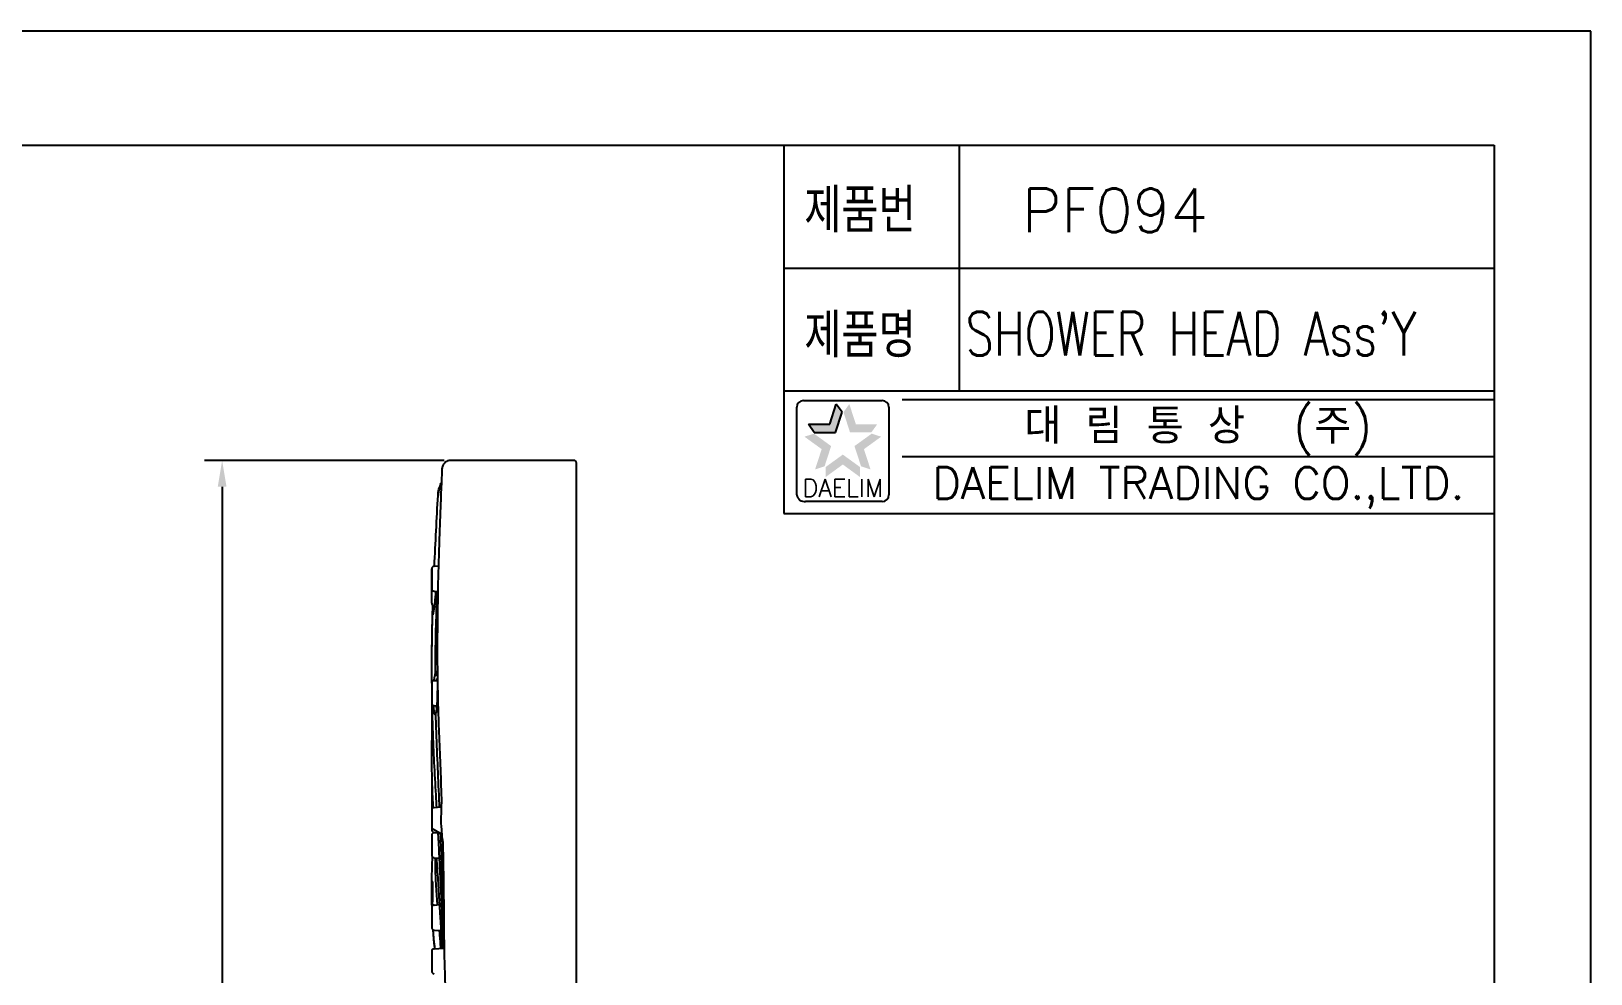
# Model space of a CAD drawing. Extents: x 61254 to 61674, y -28661 to -28364.
# Drawn here: x 61496.7 to 61674.5, y -28471.9 to -28364.5 of the extents above; entities that cross this region are included whole.
import ezdxf
from ezdxf.enums import TextEntityAlignment as Align

# ---------------------------------------------------------------- set-up
doc = ezdxf.new("R2010")
doc.units = 0
doc.header["$LTSCALE"] = 7
doc.header["$MEASUREMENT"] = 0
doc.layers.get('0').update_dxf_attribs({"color": 2, "linetype": 'CONTINUOUS'})
for name, color, linetype in [('D', 2, 'CONTINUOUS'), ('DIM', 2, 'CONTINUOUS'), ('TXT', 4, 'CONTINUOUS')]:
    doc.layers.add(name, color=color, linetype=linetype)
doc.styles.add('GHS', font='ROMANS.shx', dxfattribs={"bigfont": 'GHS.shx'})
doc.styles.add('ROMANS', font='romans', dxfattribs={"bigfont": 'GHS.shx'})

# ---------------------------------------------------------------- blocks, each defined once
blk = doc.blocks.new('BORDER')
for p, q in [((1, 1), (0, 1)), ((1, 0), (1, 1))]:
    blk.add_line(p, q)

msp = doc.modelspace()

# ---------------------------------------------------------------- linework, layer by layer
at = {"color": 7}
for p, q in [((61582.46, -28377.49), (61582.46, -28419.49)), ((61602.46, -28377.49), (61602.46, -28405.49)), ((61582.46, -28391.49), (61663.46, -28391.49)), ((61582.46, -28405.49), (61663.46, -28405.49)), ((61582.46, -28419.49), (61663.46, -28419.49))]:
    msp.add_line(p, q, dxfattribs=at)
at = {"color": 2, "linetype": 'Continuous'}
for p, q in [((61583.94, -28417.36), (61583.94, -28407.36)), ((61584.69, -28406.61), (61593.69, -28406.61)), ((61594.44, -28407.36), (61594.44, -28417.36)), ((61595.96, -28406.49), (61663.46, -28406.49)), ((61595.96, -28412.99), (61663.46, -28412.99)), ((61593.69, -28418.11), (61584.94, -28418.11))]:
    msp.add_line(p, q, dxfattribs=at)
at = {"color": 2}
for p, q in [((61587.7, -28409.31), (61588.45, -28407)), ((61589.12, -28407.92), (61588.45, -28407)), ((61588.37, -28410.23), (61589.12, -28407.92)), ((61585.28, -28409.31), (61587.7, -28409.31)), ((61585.94, -28410.23), (61585.28, -28409.31)), ((61585.94, -28410.23), (61588.37, -28410.23))]:
    msp.add_line(p, q, dxfattribs=at)
at = {"color": 7, "linetype": 'Continuous'}
for p, q in [((61558.53, -28413.42), (61544.5, -28413.42)), ((61558.83, -28416.12), (61558.83, -28413.72)), ((61558.83, -28501.92), (61558.83, -28416.12)), ((61543.04, -28417.41), (61543.04, -28417.41)), ((61542.33, -28429.68), (61542.33, -28425.79)), ((61542.33, -28425.79), (61542.33, -28428.04)), ((61542.61, -28425.49), (61543.09, -28425.45)), ((61542.61, -28428.34), (61543.02, -28428.38)), ((61542.61, -28429.98), (61542.65, -28429.99)), ((61542.33, -28432.28), (61542.33, -28434.53)), ((61542.5, -28430.87), (61542.51, -28430.86)), ((61542.33, -28438.83), (61542.33, -28442.37)), ((61542.61, -28438.53), (61542.99, -28438.5)), ((61542.61, -28441.38), (61542.94, -28441.41)), ((61542.33, -28443.05), (61542.33, -28445.3)), ((61542.33, -28450.61), (61542.33, -28453.23)), ((61542.33, -28453.29), (61542.33, -28455.54)), ((61542.61, -28452.99), (61543.41, -28452.92)), ((61542.33, -28456.16), (61542.33, -28458.41)), ((61542.61, -28455.84), (61543.46, -28455.92)), ((61542.61, -28458.71), (61543.21, -28458.76)), ((61542.33, -28462.75), (61542.33, -28466.65)), ((61542.34, -28463.37), (61542.34, -28463.37)), ((61542.61, -28464.11), (61543.24, -28464.05)), ((61542.55, -28467.67), (61542.54, -28467.64)), ((61542.61, -28466.96), (61543.42, -28467.03)), ((61542.33, -28469.4), (61542.33, -28471.65)), ((61542.61, -28469.1), (61543.68, -28469.01))]:
    msp.add_line(p, q, dxfattribs=at)
at = {"color": 2, "linetype": 'Continuous'}
for centre, radius, start, end in [((61584.69, -28407.36), 0.75, 90, 180), ((61593.69, -28407.36), 0.75, 0, 90), ((61584.82, -28417.23), 0.884, 188.1301, 278.1301), ((61593.69, -28417.36), 0.75, 270, 0)]:
    msp.add_arc(centre, radius, start, end, dxfattribs=at)
at = {"color": 7, "linetype": 'Continuous'}
for centre, start, end in [((61558.53, -28413.72), 0, 90), ((61542.63, -28425.79), 95, 180), ((61542.63, -28428.04), 180, 265), ((61542.63, -28429.68), 180, 265), ((61542.63, -28432.28), 140.1042, 180), ((61542.63, -28434.53), 180, 202.799), ((61542.63, -28438.83), 95, 180), ((61542.63, -28441.08), 180, 265), ((61542.63, -28442.37), 180, 214.4624), ((61542.63, -28443.05), 136.7168, 180), ((61542.63, -28445.3), 180, 249.484), ((61542.63, -28450.61), 143.7706, 180), ((61542.63, -28451.21), 137.84, 180), ((61542.63, -28453.29), 95, 180), ((61542.63, -28455.54), 180, 265), ((61542.63, -28456.16), 95, 180), ((61542.63, -28458.41), 180, 265), ((61542.63, -28462.75), 127.9122, 180), ((61542.63, -28464.41), 95.0001, 180), ((61542.63, -28466.66), 180, 264.9999), ((61542.63, -28469.4), 95, 180), ((61542.63, -28471.65), 180, 265)]:
    msp.add_arc(centre, 0.3, start, end, dxfattribs=at)
for points in [[(61543.49, -28414.38), (61543.41, -28416.39), (61543.35, -28417.74)], [(61544.5, -28413.42), (61544.12, -28413.49), (61543.8, -28413.7), (61543.58, -28414.01), (61543.49, -28414.38)], [(61543.42, -28416.13), (61543.26, -28416.44), (61543.13, -28416.83), (61543.05, -28417.27), (61543.04, -28417.41)], [(61543.22, -28416.43), (61543.43, -28415.94)], [(61543.04, -28417.41), (61543.14, -28416.71), (61543.22, -28416.43)], [(61542.45, -28430.31), (61542.44, -28430.57), (61542.44, -28430.6)], [(61542.5, -28430.87), (61542.52, -28430.79), (61542.55, -28430.66), (61542.58, -28430.48)], [(61542.56, -28430.61), (61542.58, -28430.48)], [(61542.58, -28430.48), (61542.61, -28430.32)], [(61542.58, -28430.48), (61542.59, -28430.41)], [(61542.59, -28430.41), (61542.61, -28430.25), (61542.63, -28430.17)], [(61542.61, -28430.32), (61542.63, -28430.15)], [(61542.63, -28430.17), (61542.65, -28429.99), (61542.69, -28429.7), (61542.72, -28429.39), (61542.74, -28429.17)], [(61542.63, -28430.15), (61542.68, -28429.77)], [(61542.74, -28429.17), (61542.75, -28429.06), (61542.78, -28428.84)], [(61542.75, -28429.17), (61542.75, -28429.16), (61542.77, -28428.96)], [(61542.86, -28430.66), (61542.9, -28429.62)], [(61542.9, -28429.62), (61542.91, -28429.36)], [(61542.91, -28429.36), (61542.92, -28429.16)], [(61542.92, -28429.16), (61542.92, -28429.05)], [(61542.34, -28437.65), (61542.4, -28431.91), (61542.43, -28430.94)], [(61542.43, -28430.87), (61542.43, -28430.7)], [(61542.43, -28430.94), (61542.43, -28430.87)], [(61542.44, -28430.6), (61542.45, -28430.86), (61542.46, -28430.99), (61542.49, -28430.94)], [(61542.49, -28430.94), (61542.54, -28430.72), (61542.56, -28430.61)], [(61542.74, -28437.65), (61542.76, -28435.22), (61542.85, -28431.25), (61542.86, -28430.87)], [(61542.86, -28430.71), (61542.86, -28430.66)], [(61542.86, -28430.87), (61542.86, -28430.71)], [(61542.41, -28442.39), (61542.34, -28437.65)], [(61542.74, -28437.65), (61542.66, -28437.93), (61542.61, -28438.19)], [(61542.81, -28437.51), (61542.79, -28437.53), (61542.78, -28437.56), (61542.76, -28437.6), (61542.74, -28437.63)], [(61542.74, -28437.63), (61542.74, -28437.65)], [(61542.74, -28437.65), (61542.78, -28437.79), (61542.89, -28437.9), (61542.98, -28437.93)], [(61542.91, -28437.53), (61542.88, -28437.51), (61542.81, -28437.51)], [(61542.33, -28438.75), (61542.33, -28438.53)], [(61542.33, -28438.83), (61542.33, -28438.75)], [(61542.91, -28441.76), (61542.94, -28441.46), (61542.96, -28441.11), (61542.98, -28440.74), (61542.99, -28440.37), (61543, -28440), (61543, -28439.66)], [(61542.92, -28441.64), (61542.93, -28441.57), (61542.95, -28441.33), (61542.97, -28441.04), (61542.98, -28440.72), (61542.99, -28440.36), (61543, -28439.95), (61543, -28439.69)], [(61542.38, -28442.87), (61542.39, -28442.26)], [(61542.84, -28452.01), (61542.48, -28444.64), (61542.41, -28442.39)], [(61542.53, -28441.63), (61542.54, -28441.75), (61542.57, -28442.04), (61542.61, -28442.26), (61542.67, -28442.38), (61542.74, -28442.38)], [(61542.74, -28442.38), (61542.76, -28442.36), (61542.77, -28442.34), (61542.79, -28442.31)], [(61542.79, -28442.31), (61542.81, -28442.25), (61542.84, -28442.18), (61542.86, -28442.07), (61542.89, -28441.94)], [(61542.79, -28442.31), (61542.82, -28442.18)], [(61542.79, -28442.5), (61542.79, -28442.31)], [(61543.18, -28451.99), (61543.16, -28451.54), (61542.98, -28447.49), (61542.82, -28443.38), (61542.79, -28442.5)], [(61542.82, -28442.17), (61542.83, -28442.15), (61542.86, -28442.07)], [(61542.85, -28441.62), (61542.87, -28441.78), (61542.89, -28441.88)], [(61542.86, -28442.07), (61542.87, -28442.01), (61542.88, -28441.93)], [(61542.88, -28441.93), (61542.89, -28441.85)], [(61542.89, -28441.85), (61542.91, -28441.76)], [(61542.89, -28441.89), (61542.9, -28441.83)], [(61542.89, -28441.94), (61542.89, -28441.89)], [(61542.9, -28441.83), (61542.91, -28441.77), (61542.92, -28441.64)], [(61543.06, -28442.17), (61543.06, -28442.3)], [(61543.06, -28442.3), (61543.07, -28442.49)], [(61543.07, -28442.49), (61543.14, -28444.49), (61543.29, -28448.13), (61543.43, -28451.98)], [(61542.39, -28450.52), (61542.38, -28449.96)], [(61543.19, -28452.29), (61543.18, -28451.99)], [(61543.26, -28459.6), (61543.12, -28456.9)], [(61543.58, -28456.87), (61543.62, -28458.6), (61543.65, -28460.32), (61543.67, -28462.04), (61543.69, -28463.77), (61543.7, -28465.49)], [(61543.53, -28465.5), (61543.26, -28459.6)], [(61542.33, -28462.86), (61542.33, -28462.03)], [(61542.34, -28462.37), (61542.34, -28462.7), (61542.34, -28463.09), (61542.34, -28463.37)], [(61542.35, -28462.03), (61542.34, -28462.37)], [(61542.44, -28461.47), (61542.43, -28461.44), (61542.41, -28461.41), (61542.39, -28461.51), (61542.37, -28461.73), (61542.35, -28462.03)], [(61542.45, -28461.78), (61542.44, -28461.72), (61542.44, -28461.64), (61542.44, -28461.57), (61542.43, -28461.53), (61542.43, -28461.52)], [(61542.45, -28462.09), (61542.45, -28461.99), (61542.45, -28461.74), (61542.44, -28461.56), (61542.44, -28461.47)], [(61542.44, -28462.97), (61542.44, -28462.76), (61542.45, -28462.57), (61542.45, -28462.38), (61542.45, -28462.22), (61542.45, -28462.07), (61542.45, -28461.93), (61542.45, -28461.82), (61542.45, -28461.78)], [(61542.34, -28463.37), (61542.33, -28462.86)], [(61542.34, -28462.68), (61542.34, -28462.7)], [(61542.43, -28463.9), (61542.43, -28463.65), (61542.44, -28463.42), (61542.44, -28463.19), (61542.44, -28462.97)], [(61542.43, -28463.8), (61542.44, -28463.2)], [(61542.44, -28463.2), (61542.44, -28462.86)], [(61543.18, -28463.21), (61543.18, -28463.11)], [(61543.21, -28463.63), (61543.18, -28463.21)], [(61543.24, -28464.04), (61543.21, -28463.63)], [(61543.29, -28464.87), (61543.26, -28464.46), (61543.24, -28464.04)], [(61543.31, -28465.28), (61543.29, -28464.87)], [(61543.34, -28465.69), (61543.31, -28465.28)], [(61543.36, -28466.1), (61543.34, -28465.69)], [(61543.41, -28466.91), (61543.36, -28466.1)], [(61543.58, -28466.54), (61543.53, -28465.5)], [(61543.7, -28465.49), (61543.71, -28467.05), (61543.73, -28468.61), (61543.76, -28470.17), (61543.8, -28471.73), (61543.85, -28473.09)], [(61542.59, -28468.21), (61542.57, -28468.01), (61542.56, -28467.8), (61542.54, -28467.64)], [(61542.55, -28467.67), (61542.54, -28467.64)], [(61542.58, -28468.02), (61542.55, -28467.75), (61542.55, -28467.67)], [(61543.28, -28467.85), (61543.25, -28467.42)], [(61543.39, -28466.65), (61543.39, -28466.84), (61543.4, -28467.25)], [(61543.4, -28467.25), (61543.41, -28467.6), (61543.44, -28467.84), (61543.47, -28467.96)], [(61543.43, -28467.31), (61543.41, -28466.91)], [(61543.46, -28467.72), (61543.43, -28467.31)], [(61543.48, -28468.12), (61543.46, -28467.72)], [(61543.64, -28468.1), (61543.58, -28466.54)], [(61543.5, -28468.52), (61543.48, -28468.12)], [(61543.65, -28468.18), (61543.64, -28468.1)]]:
    msp.add_spline(points, degree=3, dxfattribs=at)
for points in [[(61542.63, -28425.49), (61542.76, -28422.8), (61542.9, -28420.1), (61543.04, -28417.41)], [(61542.92, -28429.05), (61542.93, -28428.83), (61542.94, -28428.6), (61542.95, -28428.37)], [(61542.43, -28430.7), (61542.44, -28430.44), (61542.45, -28430.18), (61542.45, -28429.92)], [(61542.93, -28438.3), (61542.92, -28438.36), (61542.91, -28438.43), (61542.9, -28438.5)], [(61542.38, -28442.89), (61542.38, -28442.89), (61542.38, -28442.88), (61542.38, -28442.87)], [(61542.9, -28452.97), (61542.88, -28452.65), (61542.86, -28452.33), (61542.84, -28452.01)], [(61543.22, -28452.94), (61543.21, -28452.72), (61543.2, -28452.51), (61543.19, -28452.29)], [(61542.43, -28464.19), (61542.43, -28464.06), (61542.43, -28463.93), (61542.43, -28463.8)], [(61542.54, -28467.64), (61542.53, -28467.4), (61542.51, -28467.16), (61542.49, -28466.92)], [(61543.25, -28467.42), (61543.24, -28467.28), (61543.23, -28467.14), (61543.22, -28467.01)], [(61542.69, -28469.09), (61542.65, -28468.74), (61542.62, -28468.38), (61542.58, -28468.02)], [(61543.53, -28469.02), (61543.52, -28468.85), (61543.51, -28468.68), (61543.5, -28468.52)], [(61543.68, -28469.01), (61543.67, -28468.73), (61543.66, -28468.45), (61543.65, -28468.18)]]:
    msp.add_open_spline(points, degree=3, dxfattribs=at)
for points, knots in [([(61543.35, -28417.74), (61543.35, -28417.96), (61543.31, -28418.86), (61543.25, -28420.43), (61543.18, -28422.45), (61543.14, -28423.79), (61543.12, -28424.46), (61543.1, -28425.28), (61543.07, -28426.1), (61543.05, -28426.92)], [0, 0, 0, 0, 0.675171, 2.699693, 4.714955, 6.723128, 6.723128, 6.723128, 9.182481, 9.182481, 9.182481, 9.182481]), ([(61543.04, -28426.92), (61543.03, -28427.73), (61543.02, -28428.55), (61543.01, -28429.36), (61542.99, -28430.2), (61542.97, -28431.97), (61542.95, -28434.77), (61542.97, -28437.82), (61543.01, -28440.32), (61543.05, -28441.79), (61543.06, -28442.17)], [-2.444843, -2.444843, -2.444843, -2.444843, 0, 0, 0, 2.515844, 5.309805, 8.388999, 11.675566, 12.808002, 12.808002, 12.808002, 12.808002]), ([(61542.77, -28428.96), (61542.78, -28428.83), (61542.8, -28428.63), (61542.81, -28428.43), (61542.81, -28428.36)], [0, 0, 0, 0, 0.3948993, 0.6036344, 0.6036344, 0.6036344, 0.6036344]), ([(61542.46, -28429.93), (61542.46, -28430), (61542.45, -28430.13), (61542.45, -28430.25), (61542.45, -28430.31)], [1.8542276, 1.8542276, 1.8542276, 1.8542276, 2.0797329, 2.2319114, 2.2319114, 2.2319114, 2.2319114]), ([(61542.61, -28438.19), (61542.61, -28438.24), (61542.59, -28438.35), (61542.58, -28438.47), (61542.57, -28438.53)], [0, 0, 0, 0, 0.1463184, 0.347456, 0.347456, 0.347456, 0.347456]), ([(61542.51, -28441.35), (61542.51, -28441.36), (61542.52, -28441.45), (61542.52, -28441.55), (61542.53, -28441.63)], [3.1695215, 3.1695215, 3.1695215, 3.1695215, 3.193726, 3.4473148, 3.4473148, 3.4473148, 3.4473148]), ([(61542.83, -28441.4), (61542.83, -28441.44), (61542.84, -28441.51), (61542.84, -28441.59), (61542.85, -28441.62)], [1.9964839, 1.9964839, 1.9964839, 1.9964839, 2.1282056, 2.2214438, 2.2214438, 2.2214438, 2.2214438]), ([(61542.38, -28449.96), (61542.37, -28449.59), (61542.34, -28448.62), (61542.33, -28447.08), (61542.33, -28445.92), (61542.34, -28445.35)], [0, 0, 0, 0, 1.138869, 2.900921, 4.616793, 4.616793, 4.616793, 4.616793]), ([(61542.5, -28453), (61542.49, -28452.72), (61542.44, -28451.9), (61542.41, -28451.07), (61542.39, -28450.52)], [1.297026, 1.297026, 1.297026, 1.297026, 2.137172, 3.779874, 3.779874, 3.779874, 3.779874]), ([(61543.43, -28451.98), (61543.43, -28451.99), (61543.43, -28452.06), (61543.43, -28452.24), (61543.42, -28452.54), (61543.41, -28452.79), (61543.41, -28452.92), (61543.41, -28452.93), (61543.41, -28452.93), (61543.41, -28452.94), (61543.4, -28453.43), (61543.38, -28453.92), (61543.35, -28454.42)], [0, 0, 0, 0, 0.048071, 0.215078, 0.535895, 0.94602, 0.94602, 0.94602, 0.959736, 0.959736, 0.959736, 2.440535, 2.440535, 2.440535, 2.440535]), ([(61543.35, -28454.42), (61543.38, -28454.9), (61543.42, -28455.38), (61543.45, -28455.87), (61543.45, -28455.88), (61543.45, -28455.9), (61543.46, -28455.92), (61543.46, -28456), (61543.48, -28456.19), (61543.5, -28456.46), (61543.54, -28456.69), (61543.55, -28456.82), (61543.57, -28456.86), (61543.58, -28456.87)], [2.43742, 2.43742, 2.43742, 2.43742, 3.892185, 3.892185, 3.892185, 3.940077, 3.940077, 3.940077, 4.180519, 4.533389, 4.757418, 4.871656, 4.908375, 4.908375, 4.908375, 4.908375]), ([(61543.12, -28456.9), (61543.12, -28456.83), (61543.1, -28456.49), (61543.08, -28456.15), (61543.06, -28455.88)], [0, 0, 0, 0, 0.211455, 1.017178, 1.017178, 1.017178, 1.017178]), ([(61543.7, -28465.49), (61543.68, -28464.91), (61543.61, -28462.98), (61543.49, -28459.79), (61543.39, -28457.17), (61543.34, -28455.91)], [0, 0, 0, 0, 1.740584, 5.789684, 9.592569, 9.592569, 9.592569, 9.592569]), ([(61542.33, -28462.03), (61542.33, -28461.75), (61542.34, -28460.62), (61542.38, -28459.48), (61542.41, -28458.62), (61542.42, -28458.62)], [0, 0, 0, 0, 0.836678, 3.393434, 3.41356, 3.41356, 3.41356, 3.41356]), ([(61542.82, -28461.72), (61542.82, -28461.7), (61542.8, -28461.3), (61542.76, -28460.53), (61542.74, -28459.56), (61542.74, -28458.95), (61542.74, -28458.72)], [0, 0, 0, 0, 0.061833, 1.181926, 2.304935, 2.998817, 2.998817, 2.998817, 2.998817]), ([(61543.18, -28463.11), (61543.15, -28462.72), (61543.1, -28461.9), (61543.02, -28460.65), (61542.95, -28459.58), (61542.9, -28458.94), (61542.89, -28458.73)], [0, 0, 0, 0, 1.175261, 2.465529, 3.76983, 4.3919, 4.3919, 4.3919, 4.3919]), ([(61542.99, -28464.07), (61542.99, -28464.03), (61542.93, -28463.25), (61542.87, -28462.46), (61542.82, -28461.72)], [3.354022, 3.354022, 3.354022, 3.354022, 3.476555, 5.717992, 5.717992, 5.717992, 5.717992]), ([(61542.34, -28463.37), (61542.34, -28463.43), (61542.34, -28463.66), (61542.35, -28463.96), (61542.36, -28464.2), (61542.36, -28464.27)], [0, 0, 0, 0, 0.180392, 0.6831873, 0.9034785, 0.9034785, 0.9034785, 0.9034785]), ([(61542.36, -28464.27), (61542.36, -28464.24), (61542.36, -28464.14), (61542.35, -28464), (61542.35, -28463.84), (61542.34, -28463.67), (61542.34, -28463.51), (61542.34, -28463.41), (61542.34, -28463.37)], [0.5020355, 0.5020355, 0.5020355, 0.5020355, 0.6191276, 0.7771872, 0.9398571, 1.1064901, 1.2763642, 1.4055072, 1.4055072, 1.4055072, 1.4055072]), ([(61542.43, -28464.19), (61542.43, -28464.17), (61542.43, -28464.07), (61542.43, -28463.98), (61542.43, -28463.9)], [1.1762871, 1.1762871, 1.1762871, 1.1762871, 1.2220686, 1.4680986, 1.4680986, 1.4680986, 1.4680986]), ([(61543.37, -28469.04), (61543.35, -28468.86), (61543.33, -28468.46), (61543.3, -28468.07), (61543.28, -28467.85)], [0.871986, 0.871986, 0.871986, 0.871986, 1.404859, 2.060276, 2.060276, 2.060276, 2.060276]), ([(61542.68, -28469.09), (61542.68, -28469.05), (61542.67, -28468.94), (61542.65, -28468.77), (61542.63, -28468.59), (61542.61, -28468.4), (61542.6, -28468.27), (61542.59, -28468.21)], [4.6288319, 4.6288319, 4.6288319, 4.6288319, 4.7769574, 4.953435, 5.1361652, 5.3250032, 5.5198322, 5.5198322, 5.5198322, 5.5198322])]:
    msp.add_open_spline(points, degree=3, knots=knots, dxfattribs=at)
at = {"color": 2}
for points in [[(61587.7, -28409.31), (61588.37, -28410.23), (61588.45, -28407), (61589.12, -28407.92)], [(61589.93, -28407), (61589.27, -28407.92), (61590.68, -28409.31), (61590.01, -28410.23)], [(61586.78, -28412.14), (61587.86, -28411.79), (61584.82, -28410.72), (61585.9, -28410.37)], [(61585.28, -28409.31), (61585.94, -28410.23), (61587.7, -28409.31), (61588.37, -28410.23)], [(61590.68, -28409.31), (61590.01, -28410.23), (61593.11, -28409.31), (61592.44, -28410.23)], [(61593.56, -28410.72), (61592.49, -28410.37), (61591.6, -28412.14), (61590.52, -28411.79)], [(61586.03, -28414.45), (61587.11, -28414.1), (61586.78, -28412.14), (61587.86, -28411.79)], [(61589.19, -28413.89), (61589.19, -28412.76), (61587.23, -28415.32), (61587.23, -28414.18)], [(61591.15, -28415.32), (61591.15, -28414.18), (61589.19, -28413.89), (61589.19, -28412.76)], [(61591.6, -28412.14), (61590.52, -28411.79), (61592.35, -28414.45), (61591.27, -28414.1)]]:
    msp.add_solid(points, dxfattribs=at)
at = {"layer": 'D'}
for p, q in [((61543.76, -28413.42), (61516.43, -28413.42)), ((61518.43, -28416.42), (61518.43, -28587.42)), ((61543.23, -28455.9), (61542.33, -28455.37))]:
    msp.add_line(p, q, dxfattribs=at)
msp.add_solid([(61517.93, -28416.42), (61518.93, -28416.42), (61518.43, -28413.42)], dxfattribs=at)
at = {"layer": 'TXT'}
for p, q in [((61285.46, -28377.49), (61663.46, -28377.49)), ((61663.46, -28377.49), (61663.46, -28651.49))]:
    msp.add_line(p, q, dxfattribs=at)

# ---------------------------------------------------------------- block references
at = {"xscale": 420, "yscale": 297, "zscale": 420}
msp.add_blockref('BORDER', (61254.46, -28661.49), dxfattribs=at)

# ---------------------------------------------------------------- texts
at = {"color": 7, "style": 'GHS'}
msp.add_text('PF094', height=5, dxfattribs=at).set_placement((61620.21, -28384.91), align=Align.MIDDLE)
at = {"style": 'GHS', "width": 0.75}
msp.add_text("SHOWER HEAD Ass'Y", height=5, dxfattribs=at).set_placement((61603.18, -28401.48))
at = {"color": 7, "linetype": 'Continuous'}
for s, height, style, p in [('대 림 통 상  (주)', 4, 'GHS', (61629.72, -28409.8)), ('DAELIM TRADING CO.,LTD.', 3.6, 'ROMANS', (61629.72, -28416.56))]:
    msp.add_text(s, height=height, dxfattribs=dict(at, style=style)).set_placement(p, align=Align.MIDDLE)
at = {"color": 2, "linetype": 'Continuous', "style": 'ROMANS'}
msp.add_text('DAELIM', height=2, dxfattribs=at).set_placement((61589.19, -28417.56), align=Align.CENTER)
at = {"layer": 'DIM', "style": 'GHS', "width": 0.8}
for s, p in [('제품번', (61584.8, -28387.44)), ('제품명', (61584.8, -28401.68))]:
    msp.add_text(s, height=5, dxfattribs=at).set_placement(p)

doc.saveas('drawing.dxf')
